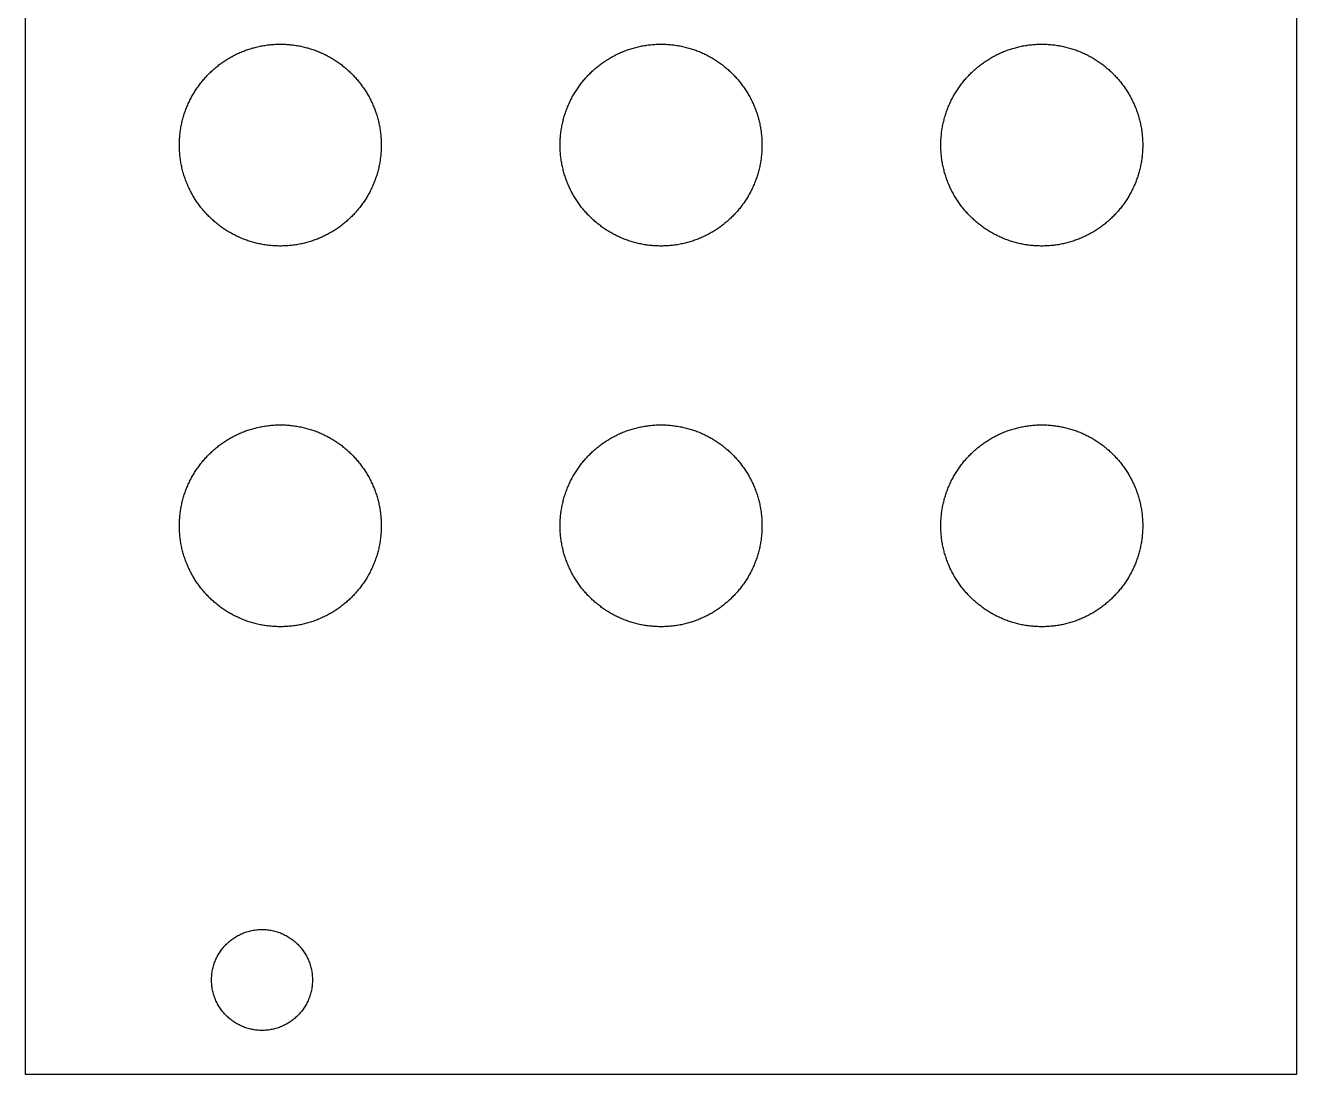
# Model space of a CAD drawing. Extents: x 85 to 125, y -208 to -80.
# Drawn here: x 84.81 to 125.11, y -208.33 to -175.06 of the extents above; entities that cross this region are included whole.
import ezdxf

# ---------------------------------------------------------------- set-up
doc = ezdxf.new("R2010")
doc.units = 0
doc.layers.add('CUT_RECTANGLE', color=7, linetype='CONTINUOUS')

msp = doc.modelspace()

# ---------------------------------------------------------------- linework, layer by layer
at = {"layer": 'CUT_RECTANGLE', "color": 1}
for points in [[(125.107, -148.093), (125.107, -152.109), (125.107, -156.125), (125.107, -160.141), (125.107, -164.156), (125.107, -168.172), (125.107, -172.188), (125.107, -176.204), (125.107, -180.219), (125.107, -184.235), (125.107, -188.251), (125.107, -192.266), (125.107, -196.282), (125.107, -200.298), (125.107, -204.314), (125.107, -208.329)], [(125.107, -208.329), (123.848, -208.329), (122.588, -208.329), (121.329, -208.329), (120.07, -208.329), (118.81, -208.329), (117.551, -208.329), (116.291, -208.329), (115.032, -208.329), (113.772, -208.329), (112.513, -208.329), (111.254, -208.329), (109.994, -208.329), (108.735, -208.329), (107.475, -208.329), (106.216, -208.329), (104.956, -208.329), (103.697, -208.329), (102.438, -208.329), (101.178, -208.329), (99.919, -208.329), (98.659, -208.329), (97.4, -208.329), (96.14, -208.329), (94.881, -208.329), (93.622, -208.329), (92.362, -208.329), (91.103, -208.329), (89.843, -208.329), (88.584, -208.329), (87.325, -208.329), (86.065, -208.329), (84.806, -208.329), (84.806, -204.314), (84.806, -200.298), (84.806, -196.282), (84.806, -192.266), (84.806, -188.251), (84.806, -184.235), (84.806, -180.219), (84.806, -176.204), (84.806, -172.188)]]:
    msp.add_lwpolyline(points, dxfattribs=at)
for points in [[(89.688, -178.858), (89.688, -178.914), (89.689, -178.968), (89.692, -179.023), (89.695, -179.078), (89.699, -179.132), (89.704, -179.186), (89.71, -179.239), (89.717, -179.293), (89.725, -179.346), (89.733, -179.399), (89.742, -179.451), (89.753, -179.503), (89.764, -179.555), (89.775, -179.607), (89.789, -179.658), (89.802, -179.709), (89.816, -179.76), (89.832, -179.81), (89.847, -179.86), (89.864, -179.91), (89.882, -179.959), (89.9, -180.008), (89.919, -180.056), (89.939, -180.104), (89.96, -180.152), (89.981, -180.199), (90.003, -180.246), (90.026, -180.292), (90.049, -180.338), (90.074, -180.384), (90.099, -180.429), (90.124, -180.474), (90.151, -180.518), (90.178, -180.562), (90.206, -180.605), (90.234, -180.648), (90.263, -180.69), (90.293, -180.732), (90.324, -180.773), (90.354, -180.814), (90.386, -180.855), (90.419, -180.894), (90.451, -180.934), (90.485, -180.972), (90.519, -181.01), (90.554, -181.048), (90.589, -181.085), (90.625, -181.121), (90.661, -181.157), (90.698, -181.193), (90.736, -181.227), (90.774, -181.262), (90.813, -181.295), (90.852, -181.328), (90.892, -181.36), (90.932, -181.392), (90.973, -181.423), (91.014, -181.454), (91.056, -181.483), (91.099, -181.512), (91.141, -181.541), (91.184, -181.569), (91.228, -181.595), (91.272, -181.622), (91.317, -181.648), (91.362, -181.672), (91.408, -181.697), (91.454, -181.72), (91.5, -181.743), (91.547, -181.765), (91.594, -181.787), (91.642, -181.807), (91.69, -181.827), (91.739, -181.846), (91.788, -181.864), (91.837, -181.882), (91.886, -181.899), (91.936, -181.915), (91.986, -181.93), (92.037, -181.945), (92.088, -181.958), (92.139, -181.971), (92.191, -181.983), (92.243, -181.993), (92.295, -182.004), (92.348, -182.014), (92.4, -182.022), (92.453, -182.03), (92.507, -182.037), (92.561, -182.042), (92.614, -182.047), (92.669, -182.052), (92.723, -182.054), (92.778, -182.057), (92.833, -182.058), (92.888, -182.058), (92.943, -182.058), (92.998, -182.057), (93.053, -182.054), (93.107, -182.052), (93.161, -182.047), (93.215, -182.042), (93.269, -182.037), (93.322, -182.03), (93.375, -182.022), (93.428, -182.014), (93.481, -182.004), (93.533, -181.993), (93.585, -181.983), (93.636, -181.971), (93.688, -181.958), (93.739, -181.945), (93.789, -181.93), (93.839, -181.915), (93.889, -181.899), (93.939, -181.882), (93.988, -181.864), (94.037, -181.846), (94.086, -181.827), (94.133, -181.807), (94.181, -181.787), (94.229, -181.765), (94.275, -181.743), (94.322, -181.72), (94.368, -181.697), (94.413, -181.672), (94.458, -181.648), (94.503, -181.622), (94.547, -181.595), (94.591, -181.569), (94.634, -181.541), (94.677, -181.512), (94.72, -181.483), (94.761, -181.454), (94.802, -181.423), (94.843, -181.392), (94.884, -181.36), (94.923, -181.328), (94.963, -181.295), (95.002, -181.262), (95.039, -181.227), (95.077, -181.193), (95.114, -181.157), (95.151, -181.121), (95.187, -181.085), (95.222, -181.048), (95.257, -181.01), (95.291, -180.972), (95.324, -180.934), (95.357, -180.894), (95.39, -180.855), (95.421, -180.814), (95.452, -180.773), (95.483, -180.732), (95.513, -180.69), (95.541, -180.648), (95.57, -180.605), (95.598, -180.562), (95.625, -180.518), (95.651, -180.474), (95.677, -180.429), (95.702, -180.384), (95.726, -180.338), (95.75, -180.292), (95.772, -180.246), (95.795, -180.199), (95.816, -180.152), (95.836, -180.104), (95.857, -180.056), (95.876, -180.008), (95.894, -179.959), (95.912, -179.91), (95.928, -179.86), (95.944, -179.81), (95.96, -179.76), (95.974, -179.709), (95.987, -179.658), (96, -179.607), (96.012, -179.555), (96.023, -179.503), (96.033, -179.451), (96.043, -179.399), (96.051, -179.346), (96.059, -179.293), (96.066, -179.239), (96.071, -179.186), (96.077, -179.132), (96.081, -179.078), (96.084, -179.023), (96.086, -178.968), (96.088, -178.914), (96.088, -178.858), (96.088, -178.803), (96.086, -178.748), (96.084, -178.694), (96.081, -178.639), (96.077, -178.585), (96.071, -178.531), (96.066, -178.477), (96.059, -178.424), (96.051, -178.371), (96.043, -178.318), (96.033, -178.265), (96.023, -178.213), (96.012, -178.161), (96, -178.11), (95.987, -178.059), (95.974, -178.007), (95.96, -177.957), (95.944, -177.907), (95.928, -177.857), (95.912, -177.807), (95.894, -177.758), (95.876, -177.709), (95.857, -177.661), (95.836, -177.613), (95.816, -177.565), (95.795, -177.518), (95.772, -177.471), (95.75, -177.424), (95.726, -177.378), (95.702, -177.333), (95.677, -177.288), (95.651, -177.243), (95.625, -177.199), (95.598, -177.155), (95.57, -177.112), (95.541, -177.069), (95.513, -177.027), (95.483, -176.985), (95.452, -176.944), (95.421, -176.903), (95.39, -176.862), (95.357, -176.823), (95.324, -176.783), (95.291, -176.745), (95.257, -176.707), (95.222, -176.669), (95.187, -176.632), (95.151, -176.596), (95.114, -176.559), (95.077, -176.524), (95.039, -176.49), (95.002, -176.455), (94.963, -176.422), (94.923, -176.389), (94.884, -176.356), (94.843, -176.325), (94.802, -176.294), (94.761, -176.263), (94.72, -176.233), (94.677, -176.205), (94.634, -176.176), (94.591, -176.148), (94.547, -176.121), (94.503, -176.095), (94.458, -176.069), (94.413, -176.044), (94.368, -176.02), (94.322, -175.996), (94.275, -175.974), (94.229, -175.951), (94.181, -175.93), (94.133, -175.91), (94.086, -175.889), (94.037, -175.87), (93.988, -175.852), (93.939, -175.834), (93.889, -175.818), (93.839, -175.802), (93.789, -175.786), (93.739, -175.772), (93.688, -175.759), (93.636, -175.746), (93.585, -175.734), (93.533, -175.723), (93.481, -175.713), (93.428, -175.703), (93.375, -175.695), (93.322, -175.687), (93.269, -175.68), (93.215, -175.675), (93.161, -175.669), (93.107, -175.665), (93.053, -175.662), (92.998, -175.66), (92.943, -175.658), (92.888, -175.658), (92.833, -175.658), (92.778, -175.66), (92.723, -175.662), (92.669, -175.665), (92.614, -175.669), (92.561, -175.675), (92.507, -175.68), (92.453, -175.687), (92.4, -175.695), (92.348, -175.703), (92.295, -175.713), (92.243, -175.723), (92.191, -175.734), (92.139, -175.746), (92.088, -175.759), (92.037, -175.772), (91.986, -175.786), (91.936, -175.802), (91.886, -175.818), (91.837, -175.834), (91.788, -175.852), (91.739, -175.87), (91.69, -175.889), (91.642, -175.91), (91.594, -175.93), (91.547, -175.951), (91.5, -175.974), (91.454, -175.996), (91.408, -176.02), (91.362, -176.044), (91.317, -176.069), (91.272, -176.095), (91.228, -176.121), (91.184, -176.148), (91.141, -176.176), (91.099, -176.205), (91.056, -176.233), (91.014, -176.263), (90.973, -176.294), (90.932, -176.325), (90.892, -176.356), (90.852, -176.389), (90.813, -176.422), (90.774, -176.455), (90.736, -176.49), (90.698, -176.524), (90.661, -176.559), (90.625, -176.596), (90.589, -176.632), (90.554, -176.669), (90.519, -176.707), (90.485, -176.745), (90.451, -176.783), (90.419, -176.823), (90.386, -176.862), (90.354, -176.903), (90.324, -176.944), (90.293, -176.985), (90.263, -177.027), (90.234, -177.069), (90.206, -177.112), (90.178, -177.155), (90.151, -177.199), (90.124, -177.243), (90.099, -177.288), (90.074, -177.333), (90.049, -177.378), (90.026, -177.424), (90.003, -177.471), (89.981, -177.518), (89.96, -177.565), (89.939, -177.613), (89.919, -177.661), (89.9, -177.709), (89.882, -177.758), (89.864, -177.807), (89.847, -177.857), (89.832, -177.907), (89.816, -177.957), (89.802, -178.007), (89.789, -178.059), (89.775, -178.11), (89.764, -178.161), (89.753, -178.213), (89.742, -178.265), (89.733, -178.318), (89.725, -178.371), (89.717, -178.424), (89.71, -178.477), (89.704, -178.531), (89.699, -178.585), (89.695, -178.639), (89.692, -178.694), (89.689, -178.748), (89.688, -178.803), (89.688, -178.858)], [(101.758, -178.858), (101.758, -178.914), (101.76, -178.968), (101.762, -179.023), (101.765, -179.078), (101.769, -179.132), (101.775, -179.186), (101.78, -179.239), (101.787, -179.293), (101.795, -179.346), (101.803, -179.399), (101.813, -179.451), (101.823, -179.503), (101.834, -179.555), (101.846, -179.607), (101.859, -179.658), (101.872, -179.709), (101.887, -179.76), (101.902, -179.81), (101.918, -179.86), (101.934, -179.91), (101.952, -179.959), (101.97, -180.008), (101.989, -180.056), (102.01, -180.104), (102.03, -180.152), (102.051, -180.199), (102.074, -180.246), (102.096, -180.292), (102.12, -180.338), (102.144, -180.384), (102.169, -180.429), (102.195, -180.474), (102.222, -180.518), (102.248, -180.562), (102.276, -180.605), (102.305, -180.648), (102.333, -180.69), (102.363, -180.732), (102.394, -180.773), (102.425, -180.814), (102.456, -180.854), (102.489, -180.894), (102.522, -180.933), (102.555, -180.972), (102.59, -181.01), (102.624, -181.048), (102.659, -181.085), (102.695, -181.121), (102.732, -181.157), (102.769, -181.193), (102.807, -181.227), (102.844, -181.262), (102.883, -181.295), (102.923, -181.328), (102.962, -181.36), (103.002, -181.392), (103.044, -181.423), (103.085, -181.453), (103.126, -181.483), (103.169, -181.512), (103.212, -181.541), (103.255, -181.568), (103.299, -181.595), (103.343, -181.622), (103.387, -181.648), (103.433, -181.672), (103.478, -181.697), (103.524, -181.72), (103.571, -181.743), (103.617, -181.765), (103.665, -181.787), (103.713, -181.807), (103.76, -181.827), (103.809, -181.846), (103.858, -181.864), (103.907, -181.882), (103.956, -181.899), (104.007, -181.915), (104.057, -181.93), (104.107, -181.945), (104.158, -181.958), (104.209, -181.971), (104.261, -181.983), (104.313, -181.993), (104.365, -182.004), (104.418, -182.014), (104.471, -182.022), (104.524, -182.03), (104.577, -182.037), (104.631, -182.042), (104.685, -182.047), (104.739, -182.052), (104.793, -182.054), (104.848, -182.057), (104.903, -182.058), (104.958, -182.058), (105.013, -182.058), (105.068, -182.057), (105.123, -182.054), (105.177, -182.052), (105.232, -182.047), (105.285, -182.042), (105.339, -182.037), (105.393, -182.03), (105.445, -182.022), (105.498, -182.014), (105.551, -182.004), (105.603, -181.993), (105.655, -181.983), (105.707, -181.971), (105.758, -181.958), (105.809, -181.945), (105.86, -181.93), (105.91, -181.915), (105.96, -181.899), (106.009, -181.882), (106.058, -181.864), (106.107, -181.846), (106.156, -181.827), (106.204, -181.807), (106.252, -181.787), (106.299, -181.765), (106.346, -181.743), (106.392, -181.72), (106.438, -181.697), (106.484, -181.672), (106.529, -181.648), (106.574, -181.622), (106.618, -181.595), (106.662, -181.568), (106.705, -181.541), (106.747, -181.512), (106.79, -181.483), (106.832, -181.453), (106.873, -181.423), (106.914, -181.392), (106.954, -181.36), (106.994, -181.328), (107.033, -181.295), (107.072, -181.262), (107.11, -181.227), (107.148, -181.193), (107.185, -181.157), (107.221, -181.121), (107.257, -181.085), (107.293, -181.048), (107.327, -181.01), (107.361, -180.972), (107.395, -180.933), (107.428, -180.894), (107.46, -180.854), (107.492, -180.814), (107.523, -180.773), (107.553, -180.732), (107.583, -180.69), (107.612, -180.648), (107.641, -180.605), (107.668, -180.562), (107.695, -180.518), (107.722, -180.474), (107.748, -180.429), (107.772, -180.384), (107.797, -180.338), (107.82, -180.292), (107.843, -180.246), (107.865, -180.199), (107.887, -180.152), (107.907, -180.104), (107.927, -180.056), (107.946, -180.008), (107.964, -179.959), (107.982, -179.91), (107.999, -179.86), (108.015, -179.81), (108.03, -179.76), (108.045, -179.709), (108.058, -179.658), (108.071, -179.607), (108.083, -179.555), (108.093, -179.503), (108.104, -179.451), (108.113, -179.399), (108.122, -179.346), (108.13, -179.293), (108.136, -179.239), (108.142, -179.186), (108.147, -179.132), (108.151, -179.078), (108.154, -179.023), (108.157, -178.968), (108.158, -178.914), (108.158, -178.858), (108.158, -178.803), (108.157, -178.748), (108.154, -178.694), (108.151, -178.639), (108.147, -178.585), (108.142, -178.531), (108.136, -178.477), (108.13, -178.424), (108.122, -178.371), (108.113, -178.318), (108.104, -178.266), (108.093, -178.214), (108.083, -178.161), (108.071, -178.11), (108.058, -178.059), (108.045, -178.008), (108.03, -177.957), (108.015, -177.907), (107.999, -177.857), (107.982, -177.807), (107.964, -177.758), (107.946, -177.709), (107.927, -177.661), (107.907, -177.613), (107.887, -177.565), (107.865, -177.518), (107.843, -177.471), (107.82, -177.424), (107.797, -177.378), (107.772, -177.333), (107.748, -177.288), (107.722, -177.243), (107.695, -177.199), (107.668, -177.155), (107.641, -177.112), (107.612, -177.069), (107.583, -177.027), (107.553, -176.985), (107.523, -176.944), (107.492, -176.903), (107.46, -176.862), (107.428, -176.823), (107.395, -176.783), (107.361, -176.745), (107.327, -176.707), (107.293, -176.669), (107.257, -176.632), (107.221, -176.596), (107.185, -176.559), (107.148, -176.524), (107.11, -176.49), (107.072, -176.455), (107.033, -176.422), (106.994, -176.389), (106.954, -176.356), (106.914, -176.325), (106.873, -176.294), (106.832, -176.263), (106.79, -176.234), (106.747, -176.205), (106.705, -176.176), (106.662, -176.148), (106.618, -176.122), (106.574, -176.095), (106.529, -176.069), (106.484, -176.045), (106.438, -176.02), (106.392, -175.996), (106.346, -175.974), (106.299, -175.951), (106.252, -175.93), (106.204, -175.91), (106.156, -175.889), (106.107, -175.87), (106.058, -175.852), (106.009, -175.834), (105.96, -175.818), (105.91, -175.802), (105.86, -175.787), (105.809, -175.772), (105.758, -175.759), (105.707, -175.746), (105.655, -175.734), (105.603, -175.723), (105.551, -175.713), (105.498, -175.703), (105.445, -175.695), (105.393, -175.687), (105.339, -175.68), (105.285, -175.675), (105.232, -175.669), (105.177, -175.665), (105.123, -175.662), (105.068, -175.66), (105.013, -175.658), (104.958, -175.658), (104.903, -175.658), (104.848, -175.66), (104.793, -175.662), (104.739, -175.665), (104.685, -175.669), (104.631, -175.675), (104.577, -175.68), (104.524, -175.687), (104.471, -175.695), (104.418, -175.703), (104.365, -175.713), (104.313, -175.723), (104.261, -175.734), (104.209, -175.746), (104.158, -175.759), (104.107, -175.772), (104.057, -175.787), (104.007, -175.802), (103.956, -175.818), (103.907, -175.834), (103.858, -175.852), (103.809, -175.87), (103.76, -175.889), (103.713, -175.91), (103.665, -175.93), (103.617, -175.951), (103.571, -175.974), (103.524, -175.996), (103.478, -176.02), (103.433, -176.045), (103.387, -176.069), (103.343, -176.095), (103.299, -176.122), (103.255, -176.148), (103.212, -176.176), (103.169, -176.205), (103.126, -176.234), (103.085, -176.263), (103.044, -176.294), (103.002, -176.325), (102.962, -176.356), (102.923, -176.389), (102.883, -176.422), (102.844, -176.455), (102.807, -176.49), (102.769, -176.524), (102.732, -176.559), (102.695, -176.596), (102.659, -176.632), (102.624, -176.669), (102.59, -176.707), (102.555, -176.745), (102.522, -176.783), (102.489, -176.823), (102.456, -176.862), (102.425, -176.903), (102.394, -176.944), (102.363, -176.985), (102.333, -177.027), (102.305, -177.069), (102.276, -177.112), (102.248, -177.155), (102.222, -177.199), (102.195, -177.243), (102.169, -177.288), (102.144, -177.333), (102.12, -177.378), (102.096, -177.424), (102.074, -177.471), (102.051, -177.518), (102.03, -177.565), (102.01, -177.613), (101.989, -177.661), (101.97, -177.709), (101.952, -177.758), (101.934, -177.807), (101.918, -177.857), (101.902, -177.907), (101.887, -177.957), (101.872, -178.008), (101.859, -178.059), (101.846, -178.11), (101.834, -178.161), (101.823, -178.214), (101.813, -178.266), (101.803, -178.318), (101.795, -178.371), (101.787, -178.424), (101.78, -178.477), (101.775, -178.531), (101.769, -178.585), (101.765, -178.639), (101.762, -178.694), (101.76, -178.748), (101.758, -178.803), (101.758, -178.858)], [(113.828, -178.858), (113.828, -178.914), (113.83, -178.968), (113.833, -179.023), (113.835, -179.078), (113.839, -179.132), (113.845, -179.186), (113.85, -179.239), (113.857, -179.293), (113.865, -179.346), (113.873, -179.399), (113.883, -179.451), (113.893, -179.503), (113.904, -179.555), (113.916, -179.607), (113.929, -179.658), (113.942, -179.709), (113.957, -179.76), (113.972, -179.81), (113.988, -179.86), (114.005, -179.91), (114.023, -179.959), (114.041, -180.008), (114.06, -180.056), (114.08, -180.104), (114.1, -180.152), (114.121, -180.199), (114.144, -180.246), (114.166, -180.292), (114.19, -180.338), (114.215, -180.384), (114.239, -180.429), (114.265, -180.474), (114.292, -180.518), (114.318, -180.562), (114.346, -180.605), (114.375, -180.648), (114.404, -180.69), (114.433, -180.732), (114.464, -180.773), (114.495, -180.814), (114.527, -180.854), (114.559, -180.894), (114.592, -180.933), (114.625, -180.972), (114.66, -181.01), (114.694, -181.048), (114.729, -181.085), (114.766, -181.121), (114.802, -181.157), (114.839, -181.193), (114.877, -181.227), (114.915, -181.262), (114.953, -181.295), (114.993, -181.328), (115.032, -181.36), (115.073, -181.392), (115.114, -181.423), (115.155, -181.453), (115.197, -181.483), (115.239, -181.512), (115.282, -181.541), (115.325, -181.568), (115.369, -181.595), (115.413, -181.622), (115.458, -181.648), (115.503, -181.672), (115.549, -181.697), (115.595, -181.72), (115.641, -181.743), (115.688, -181.765), (115.735, -181.787), (115.783, -181.807), (115.831, -181.827), (115.879, -181.846), (115.928, -181.864), (115.977, -181.882), (116.027, -181.899), (116.077, -181.915), (116.127, -181.93), (116.178, -181.945), (116.229, -181.958), (116.28, -181.971), (116.332, -181.983), (116.384, -181.993), (116.436, -182.004), (116.488, -182.014), (116.541, -182.022), (116.594, -182.03), (116.648, -182.037), (116.701, -182.042), (116.755, -182.047), (116.809, -182.052), (116.864, -182.054), (116.918, -182.057), (116.973, -182.058), (117.029, -182.058), (117.084, -182.058), (117.139, -182.057), (117.193, -182.054), (117.248, -182.052), (117.302, -182.047), (117.356, -182.042), (117.409, -182.037), (117.463, -182.03), (117.516, -182.022), (117.569, -182.014), (117.621, -182.004), (117.673, -181.993), (117.726, -181.983), (117.777, -181.971), (117.828, -181.958), (117.879, -181.945), (117.93, -181.93), (117.98, -181.915), (118.03, -181.899), (118.08, -181.882), (118.129, -181.864), (118.178, -181.846), (118.226, -181.827), (118.274, -181.807), (118.322, -181.787), (118.369, -181.765), (118.416, -181.743), (118.463, -181.72), (118.509, -181.697), (118.554, -181.672), (118.599, -181.648), (118.644, -181.622), (118.688, -181.595), (118.732, -181.568), (118.775, -181.541), (118.818, -181.512), (118.86, -181.483), (118.902, -181.453), (118.943, -181.423), (118.984, -181.392), (119.025, -181.36), (119.064, -181.328), (119.104, -181.295), (119.142, -181.262), (119.18, -181.227), (119.218, -181.193), (119.255, -181.157), (119.291, -181.121), (119.328, -181.085), (119.363, -181.048), (119.397, -181.01), (119.432, -180.972), (119.465, -180.933), (119.498, -180.894), (119.53, -180.854), (119.562, -180.814), (119.593, -180.773), (119.624, -180.732), (119.653, -180.69), (119.682, -180.648), (119.711, -180.605), (119.739, -180.562), (119.765, -180.518), (119.792, -180.474), (119.818, -180.429), (119.842, -180.384), (119.867, -180.338), (119.891, -180.292), (119.913, -180.246), (119.936, -180.199), (119.957, -180.152), (119.977, -180.104), (119.997, -180.056), (120.017, -180.008), (120.034, -179.959), (120.052, -179.91), (120.069, -179.86), (120.085, -179.81), (120.1, -179.76), (120.115, -179.709), (120.128, -179.658), (120.141, -179.607), (120.153, -179.555), (120.164, -179.503), (120.174, -179.451), (120.184, -179.399), (120.192, -179.346), (120.2, -179.293), (120.207, -179.239), (120.212, -179.186), (120.218, -179.132), (120.222, -179.078), (120.225, -179.023), (120.227, -178.968), (120.229, -178.914), (120.229, -178.858), (120.229, -178.803), (120.227, -178.748), (120.225, -178.694), (120.222, -178.639), (120.218, -178.585), (120.212, -178.531), (120.207, -178.477), (120.2, -178.424), (120.192, -178.371), (120.184, -178.318), (120.174, -178.266), (120.164, -178.214), (120.153, -178.161), (120.141, -178.11), (120.128, -178.059), (120.115, -178.008), (120.1, -177.957), (120.085, -177.907), (120.069, -177.857), (120.052, -177.807), (120.034, -177.758), (120.017, -177.709), (119.997, -177.661), (119.977, -177.613), (119.957, -177.565), (119.936, -177.518), (119.913, -177.471), (119.891, -177.424), (119.867, -177.378), (119.842, -177.333), (119.818, -177.288), (119.792, -177.243), (119.765, -177.199), (119.739, -177.155), (119.711, -177.112), (119.682, -177.069), (119.653, -177.027), (119.624, -176.985), (119.593, -176.944), (119.562, -176.903), (119.53, -176.862), (119.498, -176.823), (119.465, -176.783), (119.432, -176.745), (119.397, -176.707), (119.363, -176.669), (119.328, -176.632), (119.291, -176.596), (119.255, -176.559), (119.218, -176.524), (119.18, -176.49), (119.142, -176.455), (119.104, -176.422), (119.064, -176.389), (119.025, -176.356), (118.984, -176.325), (118.943, -176.294), (118.902, -176.263), (118.86, -176.234), (118.818, -176.205), (118.775, -176.176), (118.732, -176.148), (118.688, -176.122), (118.644, -176.095), (118.599, -176.069), (118.554, -176.045), (118.509, -176.02), (118.463, -175.996), (118.416, -175.974), (118.369, -175.951), (118.322, -175.93), (118.274, -175.91), (118.226, -175.889), (118.178, -175.87), (118.129, -175.852), (118.08, -175.834), (118.03, -175.818), (117.98, -175.802), (117.93, -175.787), (117.879, -175.772), (117.828, -175.759), (117.777, -175.746), (117.726, -175.734), (117.673, -175.723), (117.621, -175.713), (117.569, -175.703), (117.516, -175.695), (117.463, -175.687), (117.409, -175.68), (117.356, -175.675), (117.302, -175.669), (117.248, -175.665), (117.193, -175.662), (117.139, -175.66), (117.084, -175.658), (117.029, -175.658), (116.973, -175.658), (116.918, -175.66), (116.864, -175.662), (116.809, -175.665), (116.755, -175.669), (116.701, -175.675), (116.648, -175.68), (116.594, -175.687), (116.541, -175.695), (116.488, -175.703), (116.436, -175.713), (116.384, -175.723), (116.332, -175.734), (116.28, -175.746), (116.229, -175.759), (116.178, -175.772), (116.127, -175.787), (116.077, -175.802), (116.027, -175.818), (115.977, -175.834), (115.928, -175.852), (115.879, -175.87), (115.831, -175.889), (115.783, -175.91), (115.735, -175.93), (115.688, -175.951), (115.641, -175.974), (115.595, -175.996), (115.549, -176.02), (115.503, -176.045), (115.458, -176.069), (115.413, -176.095), (115.369, -176.122), (115.325, -176.148), (115.282, -176.176), (115.239, -176.205), (115.197, -176.234), (115.155, -176.263), (115.114, -176.294), (115.073, -176.325), (115.032, -176.356), (114.993, -176.389), (114.953, -176.422), (114.915, -176.455), (114.877, -176.49), (114.839, -176.524), (114.802, -176.559), (114.766, -176.596), (114.729, -176.632), (114.694, -176.669), (114.66, -176.707), (114.625, -176.745), (114.592, -176.783), (114.559, -176.823), (114.527, -176.862), (114.495, -176.903), (114.464, -176.944), (114.433, -176.985), (114.404, -177.027), (114.375, -177.069), (114.346, -177.112), (114.318, -177.155), (114.292, -177.199), (114.265, -177.243), (114.239, -177.288), (114.215, -177.333), (114.19, -177.378), (114.166, -177.424), (114.144, -177.471), (114.121, -177.518), (114.1, -177.565), (114.08, -177.613), (114.06, -177.661), (114.041, -177.709), (114.023, -177.758), (114.005, -177.807), (113.988, -177.857), (113.972, -177.907), (113.957, -177.957), (113.942, -178.008), (113.929, -178.059), (113.916, -178.11), (113.904, -178.161), (113.893, -178.214), (113.883, -178.266), (113.873, -178.318), (113.865, -178.371), (113.857, -178.424), (113.85, -178.477), (113.845, -178.531), (113.839, -178.585), (113.835, -178.639), (113.833, -178.694), (113.83, -178.748), (113.828, -178.803), (113.828, -178.858)], [(89.688, -190.929), (89.688, -190.984), (89.689, -191.039), (89.692, -191.094), (89.695, -191.148), (89.699, -191.202), (89.704, -191.256), (89.71, -191.31), (89.717, -191.363), (89.725, -191.416), (89.733, -191.469), (89.742, -191.522), (89.753, -191.574), (89.764, -191.626), (89.775, -191.678), (89.789, -191.729), (89.802, -191.78), (89.816, -191.83), (89.832, -191.88), (89.847, -191.931), (89.864, -191.98), (89.882, -192.029), (89.9, -192.078), (89.919, -192.127), (89.939, -192.174), (89.96, -192.222), (89.981, -192.27), (90.003, -192.316), (90.026, -192.363), (90.049, -192.409), (90.074, -192.454), (90.099, -192.5), (90.124, -192.544), (90.151, -192.588), (90.178, -192.632), (90.206, -192.675), (90.234, -192.718), (90.263, -192.761), (90.293, -192.802), (90.324, -192.843), (90.354, -192.885), (90.386, -192.925), (90.419, -192.964), (90.451, -193.004), (90.485, -193.043), (90.519, -193.08), (90.554, -193.118), (90.589, -193.155), (90.625, -193.192), (90.661, -193.228), (90.698, -193.263), (90.736, -193.298), (90.774, -193.332), (90.813, -193.365), (90.852, -193.398), (90.892, -193.431), (90.932, -193.462), (90.973, -193.493), (91.014, -193.524), (91.056, -193.554), (91.099, -193.582), (91.141, -193.611), (91.184, -193.639), (91.228, -193.665), (91.272, -193.692), (91.317, -193.718), (91.362, -193.743), (91.408, -193.767), (91.454, -193.791), (91.5, -193.813), (91.547, -193.836), (91.594, -193.857), (91.642, -193.877), (91.69, -193.898), (91.739, -193.917), (91.788, -193.935), (91.837, -193.953), (91.886, -193.969), (91.936, -193.985), (91.986, -194), (92.037, -194.015), (92.088, -194.028), (92.139, -194.041), (92.191, -194.053), (92.243, -194.064), (92.295, -194.074), (92.348, -194.084), (92.4, -194.092), (92.453, -194.1), (92.507, -194.107), (92.561, -194.112), (92.614, -194.118), (92.669, -194.122), (92.723, -194.125), (92.778, -194.127), (92.833, -194.129), (92.888, -194.129), (92.943, -194.129), (92.998, -194.127), (93.053, -194.125), (93.107, -194.122), (93.161, -194.118), (93.215, -194.112), (93.269, -194.107), (93.322, -194.1), (93.375, -194.092), (93.428, -194.084), (93.481, -194.074), (93.533, -194.064), (93.585, -194.053), (93.636, -194.041), (93.688, -194.028), (93.739, -194.015), (93.789, -194), (93.839, -193.985), (93.889, -193.969), (93.939, -193.953), (93.988, -193.935), (94.037, -193.917), (94.086, -193.898), (94.133, -193.877), (94.181, -193.857), (94.229, -193.836), (94.275, -193.813), (94.322, -193.791), (94.368, -193.767), (94.413, -193.743), (94.458, -193.718), (94.503, -193.692), (94.547, -193.665), (94.591, -193.639), (94.634, -193.611), (94.677, -193.582), (94.72, -193.554), (94.761, -193.524), (94.802, -193.493), (94.843, -193.462), (94.884, -193.431), (94.923, -193.398), (94.963, -193.365), (95.002, -193.332), (95.039, -193.298), (95.077, -193.263), (95.114, -193.228), (95.151, -193.192), (95.187, -193.155), (95.222, -193.118), (95.257, -193.08), (95.291, -193.043), (95.324, -193.004), (95.357, -192.964), (95.39, -192.925), (95.421, -192.885), (95.452, -192.843), (95.483, -192.802), (95.513, -192.761), (95.541, -192.718), (95.57, -192.675), (95.598, -192.632), (95.625, -192.588), (95.651, -192.544), (95.677, -192.5), (95.702, -192.454), (95.726, -192.409), (95.75, -192.363), (95.772, -192.316), (95.795, -192.27), (95.816, -192.222), (95.836, -192.174), (95.857, -192.127), (95.876, -192.078), (95.894, -192.029), (95.912, -191.98), (95.928, -191.931), (95.944, -191.88), (95.96, -191.83), (95.974, -191.78), (95.987, -191.729), (96, -191.678), (96.012, -191.626), (96.023, -191.574), (96.033, -191.522), (96.043, -191.469), (96.051, -191.416), (96.059, -191.363), (96.066, -191.31), (96.071, -191.256), (96.077, -191.202), (96.081, -191.148), (96.084, -191.094), (96.086, -191.039), (96.088, -190.984), (96.088, -190.929), (96.088, -190.874), (96.086, -190.819), (96.084, -190.764), (96.081, -190.71), (96.077, -190.655), (96.071, -190.602), (96.066, -190.548), (96.059, -190.494), (96.051, -190.441), (96.043, -190.389), (96.033, -190.336), (96.023, -190.284), (96.012, -190.232), (96, -190.18), (95.987, -190.129), (95.974, -190.078), (95.96, -190.027), (95.944, -189.977), (95.928, -189.927), (95.912, -189.877), (95.894, -189.828), (95.876, -189.779), (95.857, -189.731), (95.836, -189.683), (95.816, -189.635), (95.795, -189.588), (95.772, -189.541), (95.75, -189.495), (95.726, -189.449), (95.702, -189.403), (95.677, -189.358), (95.651, -189.313), (95.625, -189.269), (95.598, -189.225), (95.57, -189.182), (95.541, -189.14), (95.513, -189.097), (95.483, -189.055), (95.452, -189.014), (95.421, -188.973), (95.39, -188.933), (95.357, -188.893), (95.324, -188.854), (95.291, -188.815), (95.257, -188.777), (95.222, -188.739), (95.187, -188.702), (95.151, -188.666), (95.114, -188.63), (95.077, -188.594), (95.039, -188.56), (95.002, -188.526), (94.963, -188.492), (94.923, -188.459), (94.884, -188.427), (94.843, -188.395), (94.802, -188.364), (94.761, -188.334), (94.72, -188.304), (94.677, -188.275), (94.634, -188.246), (94.591, -188.219), (94.547, -188.192), (94.503, -188.165), (94.458, -188.14), (94.413, -188.115), (94.368, -188.09), (94.322, -188.067), (94.275, -188.044), (94.229, -188.022), (94.181, -188), (94.133, -187.98), (94.086, -187.96), (94.037, -187.941), (93.988, -187.923), (93.939, -187.905), (93.889, -187.888), (93.839, -187.873), (93.789, -187.857), (93.739, -187.843), (93.688, -187.829), (93.636, -187.816), (93.585, -187.804), (93.533, -187.794), (93.481, -187.783), (93.428, -187.774), (93.375, -187.766), (93.322, -187.758), (93.269, -187.751), (93.215, -187.745), (93.161, -187.74), (93.107, -187.736), (93.053, -187.733), (92.998, -187.73), (92.943, -187.729), (92.888, -187.729), (92.833, -187.729), (92.778, -187.73), (92.723, -187.733), (92.669, -187.736), (92.614, -187.74), (92.561, -187.745), (92.507, -187.751), (92.453, -187.758), (92.4, -187.766), (92.348, -187.774), (92.295, -187.783), (92.243, -187.794), (92.191, -187.804), (92.139, -187.816), (92.088, -187.829), (92.037, -187.843), (91.986, -187.857), (91.936, -187.873), (91.886, -187.888), (91.837, -187.905), (91.788, -187.923), (91.739, -187.941), (91.69, -187.96), (91.642, -187.98), (91.594, -188), (91.547, -188.022), (91.5, -188.044), (91.454, -188.067), (91.408, -188.09), (91.362, -188.115), (91.317, -188.14), (91.272, -188.165), (91.228, -188.192), (91.184, -188.219), (91.141, -188.246), (91.099, -188.275), (91.056, -188.304), (91.014, -188.334), (90.973, -188.364), (90.932, -188.395), (90.892, -188.427), (90.852, -188.459), (90.813, -188.492), (90.774, -188.526), (90.736, -188.56), (90.698, -188.594), (90.661, -188.63), (90.625, -188.666), (90.589, -188.702), (90.554, -188.739), (90.519, -188.777), (90.485, -188.815), (90.451, -188.854), (90.419, -188.893), (90.386, -188.933), (90.354, -188.973), (90.324, -189.014), (90.293, -189.055), (90.263, -189.097), (90.234, -189.14), (90.206, -189.182), (90.178, -189.225), (90.151, -189.269), (90.124, -189.313), (90.099, -189.358), (90.074, -189.403), (90.049, -189.449), (90.026, -189.495), (90.003, -189.541), (89.981, -189.588), (89.96, -189.635), (89.939, -189.683), (89.919, -189.731), (89.9, -189.779), (89.882, -189.828), (89.864, -189.877), (89.847, -189.927), (89.832, -189.977), (89.816, -190.027), (89.802, -190.078), (89.789, -190.129), (89.775, -190.18), (89.764, -190.232), (89.753, -190.284), (89.742, -190.336), (89.733, -190.389), (89.725, -190.441), (89.717, -190.494), (89.71, -190.548), (89.704, -190.602), (89.699, -190.655), (89.695, -190.71), (89.692, -190.764), (89.689, -190.819), (89.688, -190.874), (89.688, -190.929)], [(101.758, -190.929), (101.758, -190.984), (101.76, -191.039), (101.762, -191.094), (101.765, -191.148), (101.769, -191.202), (101.775, -191.256), (101.78, -191.31), (101.787, -191.363), (101.795, -191.416), (101.803, -191.469), (101.813, -191.522), (101.823, -191.574), (101.834, -191.626), (101.846, -191.677), (101.859, -191.729), (101.872, -191.78), (101.887, -191.83), (101.902, -191.88), (101.918, -191.93), (101.934, -191.98), (101.952, -192.029), (101.97, -192.078), (101.989, -192.126), (102.01, -192.174), (102.03, -192.222), (102.051, -192.269), (102.074, -192.316), (102.096, -192.363), (102.12, -192.409), (102.144, -192.454), (102.169, -192.499), (102.195, -192.544), (102.222, -192.588), (102.248, -192.632), (102.276, -192.675), (102.305, -192.718), (102.333, -192.76), (102.363, -192.802), (102.394, -192.843), (102.425, -192.884), (102.456, -192.925), (102.489, -192.964), (102.522, -193.004), (102.555, -193.042), (102.59, -193.08), (102.624, -193.118), (102.659, -193.155), (102.695, -193.191), (102.732, -193.228), (102.769, -193.263), (102.807, -193.297), (102.844, -193.332), (102.883, -193.365), (102.923, -193.398), (102.962, -193.431), (103.002, -193.462), (103.044, -193.493), (103.085, -193.524), (103.126, -193.553), (103.169, -193.582), (103.212, -193.611), (103.255, -193.639), (103.299, -193.665), (103.343, -193.692), (103.387, -193.718), (103.433, -193.742), (103.478, -193.767), (103.524, -193.791), (103.571, -193.813), (103.617, -193.836), (103.665, -193.857), (103.713, -193.877), (103.76, -193.897), (103.809, -193.917), (103.858, -193.935), (103.907, -193.952), (103.956, -193.969), (104.007, -193.985), (104.057, -194), (104.107, -194.015), (104.158, -194.028), (104.209, -194.041), (104.261, -194.053), (104.313, -194.064), (104.365, -194.074), (104.418, -194.084), (104.471, -194.092), (104.524, -194.1), (104.577, -194.107), (104.631, -194.112), (104.685, -194.118), (104.739, -194.122), (104.793, -194.125), (104.848, -194.127), (104.903, -194.129), (104.958, -194.129), (105.013, -194.129), (105.068, -194.127), (105.123, -194.125), (105.177, -194.122), (105.232, -194.118), (105.285, -194.112), (105.339, -194.107), (105.393, -194.1), (105.445, -194.092), (105.498, -194.084), (105.551, -194.074), (105.603, -194.064), (105.655, -194.053), (105.707, -194.041), (105.758, -194.028), (105.809, -194.015), (105.86, -194), (105.91, -193.985), (105.96, -193.969), (106.009, -193.952), (106.058, -193.935), (106.107, -193.917), (106.156, -193.897), (106.204, -193.877), (106.252, -193.857), (106.299, -193.836), (106.346, -193.813), (106.392, -193.791), (106.438, -193.767), (106.484, -193.742), (106.529, -193.718), (106.574, -193.692), (106.618, -193.665), (106.662, -193.639), (106.705, -193.611), (106.747, -193.582), (106.79, -193.553), (106.832, -193.524), (106.873, -193.493), (106.914, -193.462), (106.954, -193.431), (106.994, -193.398), (107.033, -193.365), (107.072, -193.332), (107.11, -193.297), (107.148, -193.263), (107.185, -193.228), (107.221, -193.191), (107.257, -193.155), (107.293, -193.118), (107.327, -193.08), (107.361, -193.042), (107.395, -193.004), (107.428, -192.964), (107.46, -192.925), (107.492, -192.884), (107.523, -192.843), (107.553, -192.802), (107.583, -192.76), (107.612, -192.718), (107.641, -192.675), (107.668, -192.632), (107.695, -192.588), (107.722, -192.544), (107.748, -192.499), (107.772, -192.454), (107.797, -192.409), (107.82, -192.363), (107.843, -192.316), (107.865, -192.269), (107.887, -192.222), (107.907, -192.174), (107.927, -192.126), (107.946, -192.078), (107.964, -192.029), (107.982, -191.98), (107.999, -191.93), (108.015, -191.88), (108.03, -191.83), (108.045, -191.78), (108.058, -191.729), (108.071, -191.677), (108.083, -191.626), (108.093, -191.574), (108.104, -191.522), (108.113, -191.469), (108.122, -191.416), (108.13, -191.363), (108.136, -191.31), (108.142, -191.256), (108.147, -191.202), (108.151, -191.148), (108.154, -191.094), (108.157, -191.039), (108.158, -190.984), (108.158, -190.929), (108.158, -190.874), (108.157, -190.819), (108.154, -190.764), (108.151, -190.71), (108.147, -190.656), (108.142, -190.602), (108.136, -190.548), (108.13, -190.495), (108.122, -190.442), (108.113, -190.389), (108.104, -190.336), (108.093, -190.284), (108.083, -190.232), (108.071, -190.18), (108.058, -190.129), (108.045, -190.078), (108.03, -190.027), (108.015, -189.977), (107.999, -189.927), (107.982, -189.878), (107.964, -189.829), (107.946, -189.78), (107.927, -189.731), (107.907, -189.683), (107.887, -189.635), (107.865, -189.588), (107.843, -189.542), (107.82, -189.495), (107.797, -189.449), (107.772, -189.404), (107.748, -189.358), (107.722, -189.314), (107.695, -189.27), (107.668, -189.226), (107.641, -189.182), (107.612, -189.14), (107.583, -189.097), (107.553, -189.055), (107.523, -189.014), (107.492, -188.973), (107.46, -188.933), (107.428, -188.893), (107.395, -188.854), (107.361, -188.815), (107.327, -188.777), (107.293, -188.739), (107.257, -188.702), (107.221, -188.666), (107.185, -188.63), (107.148, -188.595), (107.11, -188.56), (107.072, -188.526), (107.033, -188.492), (106.994, -188.46), (106.954, -188.427), (106.914, -188.395), (106.873, -188.365), (106.832, -188.334), (106.79, -188.304), (106.747, -188.275), (106.705, -188.247), (106.662, -188.219), (106.618, -188.192), (106.574, -188.165), (106.529, -188.14), (106.484, -188.115), (106.438, -188.09), (106.392, -188.067), (106.346, -188.044), (106.299, -188.022), (106.252, -188), (106.204, -187.98), (106.156, -187.96), (106.107, -187.941), (106.058, -187.923), (106.009, -187.905), (105.96, -187.888), (105.91, -187.873), (105.86, -187.857), (105.809, -187.843), (105.758, -187.83), (105.707, -187.816), (105.655, -187.804), (105.603, -187.794), (105.551, -187.783), (105.498, -187.774), (105.445, -187.766), (105.393, -187.758), (105.339, -187.751), (105.285, -187.745), (105.232, -187.74), (105.177, -187.736), (105.123, -187.733), (105.068, -187.73), (105.013, -187.729), (104.958, -187.729), (104.903, -187.729), (104.848, -187.73), (104.793, -187.733), (104.739, -187.736), (104.685, -187.74), (104.631, -187.745), (104.577, -187.751), (104.524, -187.758), (104.471, -187.766), (104.418, -187.774), (104.365, -187.783), (104.313, -187.794), (104.261, -187.804), (104.209, -187.816), (104.158, -187.83), (104.107, -187.843), (104.057, -187.857), (104.007, -187.873), (103.956, -187.888), (103.907, -187.905), (103.858, -187.923), (103.809, -187.941), (103.76, -187.96), (103.713, -187.98), (103.665, -188), (103.617, -188.022), (103.571, -188.044), (103.524, -188.067), (103.478, -188.09), (103.433, -188.115), (103.387, -188.14), (103.343, -188.165), (103.299, -188.192), (103.255, -188.219), (103.212, -188.247), (103.169, -188.275), (103.126, -188.304), (103.085, -188.334), (103.044, -188.365), (103.002, -188.395), (102.962, -188.427), (102.923, -188.46), (102.883, -188.492), (102.844, -188.526), (102.807, -188.56), (102.769, -188.595), (102.732, -188.63), (102.695, -188.666), (102.659, -188.702), (102.624, -188.739), (102.59, -188.777), (102.555, -188.815), (102.522, -188.854), (102.489, -188.893), (102.456, -188.933), (102.425, -188.973), (102.394, -189.014), (102.363, -189.055), (102.333, -189.097), (102.305, -189.14), (102.276, -189.182), (102.248, -189.226), (102.222, -189.27), (102.195, -189.314), (102.169, -189.358), (102.144, -189.404), (102.12, -189.449), (102.096, -189.495), (102.074, -189.542), (102.051, -189.588), (102.03, -189.635), (102.01, -189.683), (101.989, -189.731), (101.97, -189.78), (101.952, -189.829), (101.934, -189.878), (101.918, -189.927), (101.902, -189.977), (101.887, -190.027), (101.872, -190.078), (101.859, -190.129), (101.846, -190.18), (101.834, -190.232), (101.823, -190.284), (101.813, -190.336), (101.803, -190.389), (101.795, -190.442), (101.787, -190.495), (101.78, -190.548), (101.775, -190.602), (101.769, -190.656), (101.765, -190.71), (101.762, -190.764), (101.76, -190.819), (101.758, -190.874), (101.758, -190.929)], [(113.828, -190.929), (113.828, -190.984), (113.83, -191.039), (113.833, -191.094), (113.835, -191.148), (113.839, -191.202), (113.845, -191.256), (113.85, -191.31), (113.857, -191.363), (113.865, -191.416), (113.873, -191.469), (113.883, -191.522), (113.893, -191.574), (113.904, -191.626), (113.916, -191.677), (113.929, -191.729), (113.942, -191.78), (113.957, -191.83), (113.972, -191.88), (113.988, -191.93), (114.005, -191.98), (114.023, -192.029), (114.041, -192.078), (114.06, -192.126), (114.08, -192.174), (114.1, -192.222), (114.121, -192.269), (114.144, -192.316), (114.166, -192.363), (114.19, -192.409), (114.215, -192.454), (114.239, -192.499), (114.265, -192.544), (114.292, -192.588), (114.318, -192.632), (114.346, -192.675), (114.375, -192.718), (114.404, -192.76), (114.433, -192.802), (114.464, -192.843), (114.495, -192.884), (114.527, -192.925), (114.559, -192.964), (114.592, -193.004), (114.625, -193.042), (114.66, -193.08), (114.694, -193.118), (114.729, -193.155), (114.766, -193.191), (114.802, -193.228), (114.839, -193.263), (114.877, -193.297), (114.915, -193.332), (114.953, -193.365), (114.993, -193.398), (115.032, -193.431), (115.073, -193.462), (115.114, -193.493), (115.155, -193.524), (115.197, -193.553), (115.239, -193.582), (115.282, -193.611), (115.325, -193.639), (115.369, -193.665), (115.413, -193.692), (115.458, -193.718), (115.503, -193.742), (115.549, -193.767), (115.595, -193.791), (115.641, -193.813), (115.688, -193.836), (115.735, -193.857), (115.783, -193.877), (115.831, -193.897), (115.879, -193.917), (115.928, -193.935), (115.977, -193.952), (116.027, -193.969), (116.077, -193.985), (116.127, -194), (116.178, -194.015), (116.229, -194.028), (116.28, -194.041), (116.332, -194.053), (116.384, -194.064), (116.436, -194.074), (116.488, -194.084), (116.541, -194.092), (116.594, -194.1), (116.648, -194.107), (116.701, -194.112), (116.755, -194.118), (116.809, -194.122), (116.864, -194.125), (116.918, -194.127), (116.973, -194.129), (117.029, -194.129), (117.084, -194.129), (117.139, -194.127), (117.193, -194.125), (117.248, -194.122), (117.302, -194.118), (117.356, -194.112), (117.409, -194.107), (117.463, -194.1), (117.516, -194.092), (117.569, -194.084), (117.621, -194.074), (117.673, -194.064), (117.726, -194.053), (117.777, -194.041), (117.828, -194.028), (117.879, -194.015), (117.93, -194), (117.98, -193.985), (118.03, -193.969), (118.08, -193.952), (118.129, -193.935), (118.178, -193.917), (118.226, -193.897), (118.274, -193.877), (118.322, -193.857), (118.369, -193.836), (118.416, -193.813), (118.463, -193.791), (118.509, -193.767), (118.554, -193.742), (118.599, -193.718), (118.644, -193.692), (118.688, -193.665), (118.732, -193.639), (118.775, -193.611), (118.818, -193.582), (118.86, -193.553), (118.902, -193.524), (118.943, -193.493), (118.984, -193.462), (119.025, -193.431), (119.064, -193.398), (119.104, -193.365), (119.142, -193.332), (119.18, -193.297), (119.218, -193.263), (119.255, -193.228), (119.291, -193.191), (119.328, -193.155), (119.363, -193.118), (119.397, -193.08), (119.432, -193.042), (119.465, -193.004), (119.498, -192.964), (119.53, -192.925), (119.562, -192.884), (119.593, -192.843), (119.624, -192.802), (119.653, -192.76), (119.682, -192.718), (119.711, -192.675), (119.739, -192.632), (119.765, -192.588), (119.792, -192.544), (119.818, -192.499), (119.842, -192.454), (119.867, -192.409), (119.891, -192.363), (119.913, -192.316), (119.936, -192.269), (119.957, -192.222), (119.977, -192.174), (119.997, -192.126), (120.017, -192.078), (120.034, -192.029), (120.052, -191.98), (120.069, -191.93), (120.085, -191.88), (120.1, -191.83), (120.115, -191.78), (120.128, -191.729), (120.141, -191.677), (120.153, -191.626), (120.164, -191.574), (120.174, -191.522), (120.184, -191.469), (120.192, -191.416), (120.2, -191.363), (120.207, -191.31), (120.212, -191.256), (120.218, -191.202), (120.222, -191.148), (120.225, -191.094), (120.227, -191.039), (120.229, -190.984), (120.229, -190.929), (120.229, -190.874), (120.227, -190.819), (120.225, -190.764), (120.222, -190.71), (120.218, -190.656), (120.212, -190.602), (120.207, -190.548), (120.2, -190.495), (120.192, -190.442), (120.184, -190.389), (120.174, -190.336), (120.164, -190.284), (120.153, -190.232), (120.141, -190.18), (120.128, -190.129), (120.115, -190.078), (120.1, -190.027), (120.085, -189.977), (120.069, -189.927), (120.052, -189.878), (120.034, -189.829), (120.017, -189.78), (119.997, -189.731), (119.977, -189.683), (119.957, -189.635), (119.936, -189.588), (119.913, -189.542), (119.891, -189.495), (119.867, -189.449), (119.842, -189.404), (119.818, -189.358), (119.792, -189.314), (119.765, -189.27), (119.739, -189.226), (119.711, -189.182), (119.682, -189.14), (119.653, -189.097), (119.624, -189.055), (119.593, -189.014), (119.562, -188.973), (119.53, -188.933), (119.498, -188.893), (119.465, -188.854), (119.432, -188.815), (119.397, -188.777), (119.363, -188.739), (119.328, -188.702), (119.291, -188.666), (119.255, -188.63), (119.218, -188.595), (119.18, -188.56), (119.142, -188.526), (119.104, -188.492), (119.064, -188.46), (119.025, -188.427), (118.984, -188.395), (118.943, -188.365), (118.902, -188.334), (118.86, -188.304), (118.818, -188.275), (118.775, -188.247), (118.732, -188.219), (118.688, -188.192), (118.644, -188.165), (118.599, -188.14), (118.554, -188.115), (118.509, -188.09), (118.463, -188.067), (118.416, -188.044), (118.369, -188.022), (118.322, -188), (118.274, -187.98), (118.226, -187.96), (118.178, -187.941), (118.129, -187.923), (118.08, -187.905), (118.03, -187.888), (117.98, -187.873), (117.93, -187.857), (117.879, -187.843), (117.828, -187.83), (117.777, -187.816), (117.726, -187.804), (117.673, -187.794), (117.621, -187.783), (117.569, -187.774), (117.516, -187.766), (117.463, -187.758), (117.409, -187.751), (117.356, -187.745), (117.302, -187.74), (117.248, -187.736), (117.193, -187.733), (117.139, -187.73), (117.084, -187.729), (117.029, -187.729), (116.973, -187.729), (116.918, -187.73), (116.864, -187.733), (116.809, -187.736), (116.755, -187.74), (116.701, -187.745), (116.648, -187.751), (116.594, -187.758), (116.541, -187.766), (116.488, -187.774), (116.436, -187.783), (116.384, -187.794), (116.332, -187.804), (116.28, -187.816), (116.229, -187.83), (116.178, -187.843), (116.127, -187.857), (116.077, -187.873), (116.027, -187.888), (115.977, -187.905), (115.928, -187.923), (115.879, -187.941), (115.831, -187.96), (115.783, -187.98), (115.735, -188), (115.688, -188.022), (115.641, -188.044), (115.595, -188.067), (115.549, -188.09), (115.503, -188.115), (115.458, -188.14), (115.413, -188.165), (115.369, -188.192), (115.325, -188.219), (115.282, -188.247), (115.239, -188.275), (115.197, -188.304), (115.155, -188.334), (115.114, -188.365), (115.073, -188.395), (115.032, -188.427), (114.993, -188.46), (114.953, -188.492), (114.915, -188.526), (114.877, -188.56), (114.839, -188.595), (114.802, -188.63), (114.766, -188.666), (114.729, -188.702), (114.694, -188.739), (114.66, -188.777), (114.625, -188.815), (114.592, -188.854), (114.559, -188.893), (114.527, -188.933), (114.495, -188.973), (114.464, -189.014), (114.433, -189.055), (114.404, -189.097), (114.375, -189.14), (114.346, -189.182), (114.318, -189.226), (114.292, -189.27), (114.265, -189.314), (114.239, -189.358), (114.215, -189.404), (114.19, -189.449), (114.166, -189.495), (114.144, -189.542), (114.121, -189.588), (114.1, -189.635), (114.08, -189.683), (114.06, -189.731), (114.041, -189.78), (114.023, -189.829), (114.005, -189.878), (113.988, -189.927), (113.972, -189.977), (113.957, -190.027), (113.942, -190.078), (113.929, -190.129), (113.916, -190.18), (113.904, -190.232), (113.893, -190.284), (113.883, -190.336), (113.873, -190.389), (113.865, -190.442), (113.857, -190.495), (113.85, -190.548), (113.845, -190.602), (113.839, -190.656), (113.835, -190.71), (113.833, -190.764), (113.83, -190.819), (113.828, -190.874), (113.828, -190.929)], [(90.706, -205.329), (90.706, -205.357), (90.707, -205.384), (90.708, -205.411), (90.71, -205.439), (90.712, -205.466), (90.714, -205.493), (90.717, -205.52), (90.72, -205.546), (90.725, -205.573), (90.729, -205.599), (90.733, -205.626), (90.739, -205.652), (90.744, -205.678), (90.75, -205.703), (90.756, -205.729), (90.763, -205.755), (90.77, -205.78), (90.778, -205.805), (90.786, -205.83), (90.794, -205.855), (90.803, -205.879), (90.812, -205.904), (90.822, -205.928), (90.832, -205.952), (90.842, -205.976), (90.853, -205.999), (90.864, -206.023), (90.875, -206.046), (90.887, -206.069), (90.899, -206.092), (90.911, -206.114), (90.924, -206.137), (90.938, -206.159), (90.951, -206.181), (90.965, -206.202), (90.979, -206.224), (90.994, -206.245), (91.009, -206.266), (91.024, -206.286), (91.039, -206.307), (91.055, -206.327), (91.071, -206.347), (91.088, -206.367), (91.104, -206.386), (91.122, -206.405), (91.139, -206.424), (91.157, -206.442), (91.175, -206.461), (91.193, -206.479), (91.211, -206.496), (91.23, -206.514), (91.249, -206.531), (91.268, -206.548), (91.288, -206.564), (91.308, -206.58), (91.328, -206.596), (91.349, -206.611), (91.369, -206.627), (91.39, -206.642), (91.411, -206.656), (91.433, -206.67), (91.454, -206.684), (91.476, -206.698), (91.498, -206.711), (91.521, -206.724), (91.543, -206.736), (91.566, -206.748), (91.589, -206.76), (91.612, -206.771), (91.636, -206.783), (91.659, -206.793), (91.683, -206.804), (91.707, -206.814), (91.731, -206.823), (91.756, -206.832), (91.78, -206.841), (91.805, -206.85), (91.83, -206.857), (91.855, -206.865), (91.88, -206.872), (91.906, -206.879), (91.932, -206.886), (91.957, -206.891), (91.983, -206.897), (92.009, -206.902), (92.036, -206.907), (92.062, -206.911), (92.089, -206.915), (92.115, -206.918), (92.142, -206.921), (92.169, -206.924), (92.196, -206.926), (92.223, -206.927), (92.251, -206.929), (92.278, -206.929), (92.306, -206.929), (92.333, -206.929), (92.361, -206.929), (92.388, -206.927), (92.415, -206.926), (92.443, -206.924), (92.469, -206.921), (92.496, -206.918), (92.523, -206.915), (92.55, -206.911), (92.576, -206.907), (92.602, -206.902), (92.628, -206.897), (92.654, -206.891), (92.68, -206.886), (92.706, -206.879), (92.731, -206.872), (92.757, -206.865), (92.782, -206.857), (92.807, -206.85), (92.832, -206.841), (92.856, -206.832), (92.881, -206.823), (92.905, -206.814), (92.929, -206.804), (92.953, -206.793), (92.976, -206.783), (93, -206.771), (93.023, -206.76), (93.046, -206.748), (93.069, -206.736), (93.091, -206.724), (93.114, -206.711), (93.136, -206.698), (93.158, -206.684), (93.179, -206.67), (93.201, -206.656), (93.222, -206.642), (93.243, -206.627), (93.263, -206.611), (93.284, -206.596), (93.304, -206.58), (93.324, -206.564), (93.344, -206.548), (93.363, -206.531), (93.382, -206.514), (93.401, -206.496), (93.419, -206.479), (93.438, -206.461), (93.456, -206.442), (93.473, -206.424), (93.491, -206.405), (93.508, -206.386), (93.525, -206.367), (93.541, -206.347), (93.557, -206.327), (93.573, -206.307), (93.588, -206.286), (93.604, -206.266), (93.619, -206.245), (93.633, -206.224), (93.647, -206.202), (93.661, -206.181), (93.675, -206.159), (93.688, -206.137), (93.701, -206.114), (93.713, -206.092), (93.725, -206.069), (93.737, -206.046), (93.748, -206.023), (93.76, -205.999), (93.77, -205.976), (93.78, -205.952), (93.791, -205.928), (93.8, -205.904), (93.809, -205.879), (93.818, -205.855), (93.827, -205.83), (93.834, -205.805), (93.842, -205.78), (93.849, -205.755), (93.856, -205.729), (93.862, -205.703), (93.868, -205.678), (93.874, -205.652), (93.879, -205.626), (93.884, -205.599), (93.888, -205.573), (93.892, -205.546), (93.895, -205.52), (93.898, -205.493), (93.901, -205.466), (93.903, -205.439), (93.904, -205.411), (93.906, -205.384), (93.906, -205.357), (93.906, -205.329), (93.906, -205.301), (93.906, -205.274), (93.904, -205.247), (93.903, -205.219), (93.901, -205.192), (93.898, -205.165), (93.895, -205.139), (93.892, -205.112), (93.888, -205.085), (93.884, -205.059), (93.879, -205.033), (93.874, -205.007), (93.868, -204.981), (93.862, -204.955), (93.856, -204.929), (93.849, -204.904), (93.842, -204.878), (93.834, -204.853), (93.827, -204.828), (93.818, -204.803), (93.809, -204.779), (93.8, -204.754), (93.791, -204.73), (93.78, -204.706), (93.77, -204.682), (93.76, -204.659), (93.748, -204.635), (93.737, -204.612), (93.725, -204.589), (93.713, -204.566), (93.701, -204.544), (93.688, -204.521), (93.675, -204.499), (93.661, -204.477), (93.647, -204.456), (93.633, -204.435), (93.619, -204.413), (93.604, -204.392), (93.588, -204.372), (93.573, -204.351), (93.557, -204.331), (93.541, -204.311), (93.525, -204.292), (93.508, -204.272), (93.491, -204.253), (93.473, -204.234), (93.456, -204.216), (93.438, -204.198), (93.419, -204.18), (93.401, -204.162), (93.382, -204.145), (93.363, -204.128), (93.344, -204.111), (93.324, -204.094), (93.304, -204.078), (93.284, -204.062), (93.263, -204.047), (93.243, -204.032), (93.222, -204.017), (93.201, -204.002), (93.179, -203.988), (93.158, -203.974), (93.136, -203.961), (93.114, -203.947), (93.091, -203.935), (93.069, -203.922), (93.046, -203.91), (93.023, -203.898), (93, -203.887), (92.976, -203.876), (92.953, -203.865), (92.929, -203.855), (92.905, -203.845), (92.881, -203.835), (92.856, -203.826), (92.832, -203.817), (92.807, -203.809), (92.782, -203.801), (92.757, -203.793), (92.731, -203.786), (92.706, -203.78), (92.68, -203.773), (92.654, -203.767), (92.628, -203.762), (92.602, -203.756), (92.576, -203.752), (92.55, -203.748), (92.523, -203.744), (92.496, -203.74), (92.469, -203.737), (92.443, -203.735), (92.415, -203.733), (92.388, -203.731), (92.361, -203.73), (92.333, -203.729), (92.306, -203.729), (92.278, -203.729), (92.251, -203.73), (92.223, -203.731), (92.196, -203.733), (92.169, -203.735), (92.142, -203.737), (92.115, -203.74), (92.089, -203.744), (92.062, -203.748), (92.036, -203.752), (92.009, -203.756), (91.983, -203.762), (91.957, -203.767), (91.932, -203.773), (91.906, -203.78), (91.88, -203.786), (91.855, -203.793), (91.83, -203.801), (91.805, -203.809), (91.78, -203.817), (91.756, -203.826), (91.731, -203.835), (91.707, -203.845), (91.683, -203.855), (91.659, -203.865), (91.636, -203.876), (91.612, -203.887), (91.589, -203.898), (91.566, -203.91), (91.543, -203.922), (91.521, -203.935), (91.498, -203.947), (91.476, -203.961), (91.454, -203.974), (91.433, -203.988), (91.411, -204.002), (91.39, -204.017), (91.369, -204.032), (91.349, -204.047), (91.328, -204.062), (91.308, -204.078), (91.288, -204.094), (91.268, -204.111), (91.249, -204.128), (91.23, -204.145), (91.211, -204.162), (91.193, -204.18), (91.175, -204.198), (91.157, -204.216), (91.139, -204.234), (91.122, -204.253), (91.104, -204.272), (91.088, -204.292), (91.071, -204.311), (91.055, -204.331), (91.039, -204.351), (91.024, -204.372), (91.009, -204.392), (90.994, -204.413), (90.979, -204.435), (90.965, -204.456), (90.951, -204.477), (90.938, -204.499), (90.924, -204.521), (90.911, -204.544), (90.899, -204.566), (90.887, -204.589), (90.875, -204.612), (90.864, -204.635), (90.853, -204.659), (90.842, -204.682), (90.832, -204.706), (90.822, -204.73), (90.812, -204.754), (90.803, -204.779), (90.794, -204.803), (90.786, -204.828), (90.778, -204.853), (90.77, -204.878), (90.763, -204.904), (90.756, -204.929), (90.75, -204.955), (90.744, -204.981), (90.739, -205.007), (90.733, -205.033), (90.729, -205.059), (90.725, -205.085), (90.72, -205.112), (90.717, -205.139), (90.714, -205.165), (90.712, -205.192), (90.71, -205.219), (90.708, -205.247), (90.707, -205.274), (90.706, -205.301), (90.706, -205.329)]]:
    msp.add_open_spline(points, degree=3, knots=[0, 0, 0, 0, 1, 1, 1, 2, 2, 2, 3, 3, 3, 4, 4, 4, 5, 5, 5, 6, 6, 6, 7, 7, 7, 8, 8, 8, 9, 9, 9, 10, 10, 10, 11, 11, 11, 12, 12, 12, 13, 13, 13, 14, 14, 14, 15, 15, 15, 16, 16, 16, 17, 17, 17, 18, 18, 18, 19, 19, 19, 20, 20, 20, 21, 21, 21, 22, 22, 22, 23, 23, 23, 24, 24, 24, 25, 25, 25, 26, 26, 26, 27, 27, 27, 28, 28, 28, 29, 29, 29, 30, 30, 30, 31, 31, 31, 32, 32, 32, 33, 33, 33, 34, 34, 34, 35, 35, 35, 36, 36, 36, 37, 37, 37, 38, 38, 38, 39, 39, 39, 40, 40, 40, 41, 41, 41, 42, 42, 42, 43, 43, 43, 44, 44, 44, 45, 45, 45, 46, 46, 46, 47, 47, 47, 48, 48, 48, 49, 49, 49, 50, 50, 50, 51, 51, 51, 52, 52, 52, 53, 53, 53, 54, 54, 54, 55, 55, 55, 56, 56, 56, 57, 57, 57, 58, 58, 58, 59, 59, 59, 60, 60, 60, 61, 61, 61, 62, 62, 62, 63, 63, 63, 64, 64, 64, 65, 65, 65, 66, 66, 66, 67, 67, 67, 68, 68, 68, 69, 69, 69, 70, 70, 70, 71, 71, 71, 72, 72, 72, 73, 73, 73, 74, 74, 74, 75, 75, 75, 76, 76, 76, 77, 77, 77, 78, 78, 78, 79, 79, 79, 80, 80, 80, 81, 81, 81, 82, 82, 82, 83, 83, 83, 84, 84, 84, 85, 85, 85, 86, 86, 86, 87, 87, 87, 88, 88, 88, 89, 89, 89, 90, 90, 90, 91, 91, 91, 92, 92, 92, 93, 93, 93, 94, 94, 94, 95, 95, 95, 96, 96, 96, 97, 97, 97, 98, 98, 98, 99, 99, 99, 100, 100, 100, 101, 101, 101, 102, 102, 102, 103, 103, 103, 104, 104, 104, 105, 105, 105, 106, 106, 106, 107, 107, 107, 108, 108, 108, 109, 109, 109, 110, 110, 110, 111, 111, 111, 112, 112, 112, 113, 113, 113, 114, 114, 114, 115, 115, 115, 116, 116, 116, 117, 117, 117, 118, 118, 118, 119, 119, 119, 120, 120, 120, 121, 121, 121, 122, 122, 122, 123, 123, 123, 124, 124, 124, 125, 125, 125, 126, 126, 126, 127, 127, 127, 128, 128, 128, 128], dxfattribs=at)

doc.saveas('drawing.dxf')
